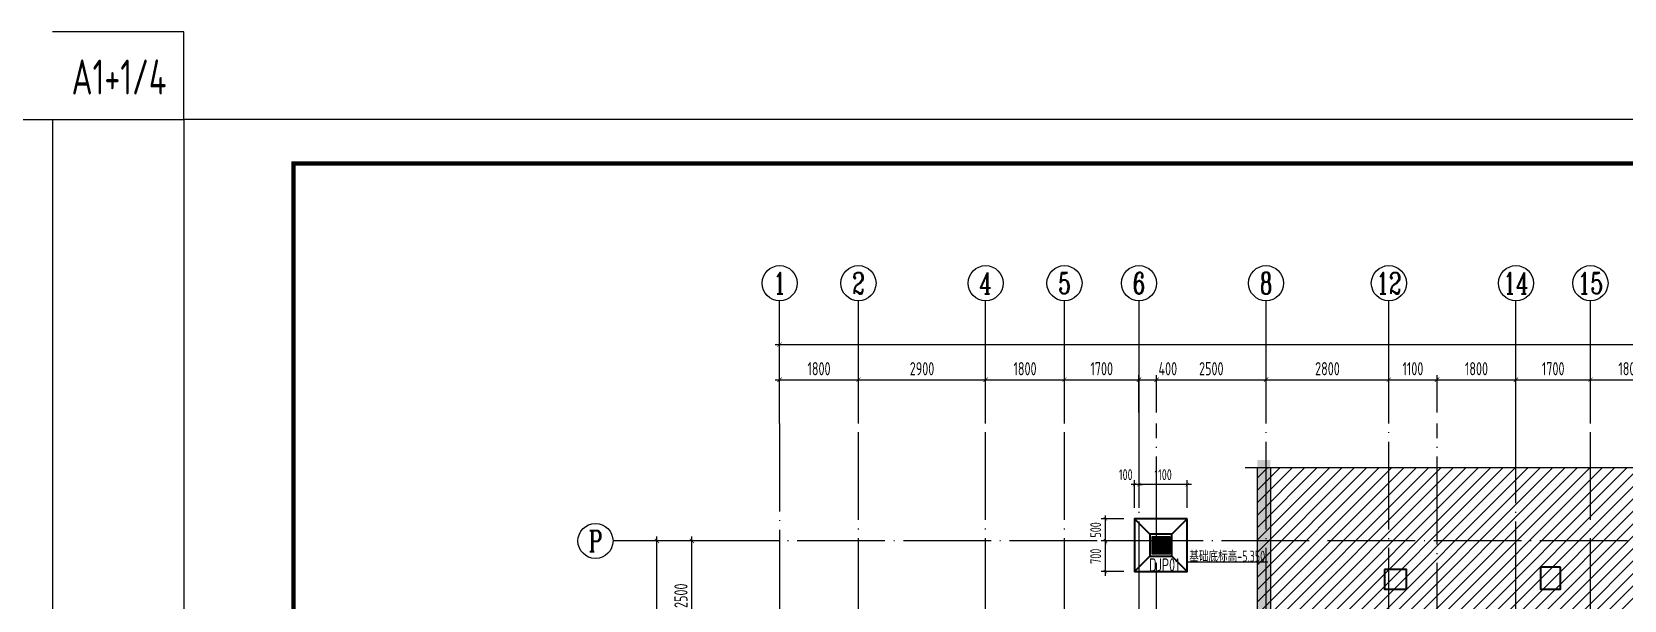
# Model space of a CAD drawing. Extents: x -668857 to 185752, y -270966 to 286822.
# Drawn here: x -447155 to -410827, y 215231 to 228182 of the extents above; entities that cross this region are included whole.
import ezdxf
from ezdxf.enums import TextEntityAlignment as Align

# ---------------------------------------------------------------- set-up
doc = ezdxf.new("R2010")
doc.units = 0
doc.header["$LTSCALE"] = 1000
doc.linetypes.add('DOTE', pattern=[2.42, 2, -0.2, 0.02, -0.2])
doc.layers.get('0').update_dxf_attribs({"linetype": 'CONTINUOUS'})
doc.layers.get('DEFPOINTS').update_dxf_attribs({"linetype": 'CONTINUOUS'})
for name, color, linetype in [('-TK', 7, 'CONTINUOUS'), ('A-AXIS', 1, 'CONTINUOUS'), ('A-DOTE', 10, 'DOTE'), ('AXIS_NUM', 7, 'CONTINUOUS'), ('C-SHET-TTLB', 11, 'CONTINUOUS'), ('DIM_ELEV', 3, 'CONTINUOUS'), ('S-0-MODIFY', 201, 'CONTINUOUS'), ('S-B板填充', 251, 'CONTINUOUS'), ('S-B表格', 2, 'CONTINUOUS'), ('S-C承台实线', 2, 'CONTINUOUS'), ('S-J基础底板标注', 3, 'CONTINUOUS'), ('S-Q墙实线', 6, 'CONTINUOUS'), ('S-Y一般标注', 3, 'CONTINUOUS'), ('S-Z柱实线', 6, 'CONTINUOUS'), ('THIN', 7, 'CONTINUOUS'), ('底图$0$PUB_HATCH', 252, 'CONTINUOUS')]:
    doc.layers.add(name, color=color, linetype=linetype)
doc.layers.add('PUB_HATCH', color=8, linetype='CONTINUOUS', lineweight=9)
doc.layers.add('独基集中标注', color=7, linetype='CONTINUOUS', lineweight=18)
doc.styles.add('TSSD_Axis', font='complex.shx', dxfattribs={"width": 0.7, "bigfont": 'hztxt.shx'})
doc.styles.add('TSSD_DIMENSION', font='Tssdeng.shx', dxfattribs={"width": 0.7, "bigfont": 'tssdchn.shx'})
doc.styles.add('TSSD_REIN', font='tssdeng.shx', dxfattribs={"width": 0.7, "height": 300, "bigfont": 'tssdchn.shx'})
doc.styles.add('样式 1', font='yjkeng.shx', dxfattribs={"width": 0.7, "height": 250, "bigfont": 'yjkchn.shx'})
doc.dimstyles.new('TSSD_100_100', dxfattribs={"dimtxt": 300, "dimasz": 100, "dimexe": 100, "dimexo": 250, "dimgap": 100, "dimtad": 1, "dimdec": 0, "dimzin": 0, "dimdsep": 46, "dimtxsty": 'TSSD_DIMENSION', "dimblk": 'ARCHTICK', "dimcen": 0, "dimdle": 100, "dimclrt": 7, "dimadec": 0, "dimazin": 0, "dimtfac": 1, "dimtdec": 0, "dimtix": 1, "dimtmove": 2, "dimatfit": 3, "dimldrblk": 'ARCHTICK', "dimfxl": 1, "dimtolj": 1, "dimtzin": 0, "dimarcsym": 0})
doc.dimstyles.new('TSSD_100_100$0', dxfattribs={"dimtxt": 300, "dimasz": 80, "dimexe": 100, "dimexo": 250, "dimgap": 100, "dimtad": 1, "dimdec": 0, "dimzin": 0, "dimdsep": 46, "dimtxsty": 'TSSD_DIMENSION', "dimblk": 'ARCHTICK', "dimcen": 0, "dimdle": 100, "dimclrd": 3, "dimclre": 3, "dimclrt": 7, "dimadec": 0, "dimazin": 0, "dimtfac": 1, "dimtdec": 0, "dimtix": 1, "dimtmove": 2, "dimatfit": 3, "dimldrblk": 'ARCHTICK', "dimfxl": 1, "dimtolj": 1, "dimtzin": 0, "dimarcsym": 0})

# ---------------------------------------------------------------- blocks, each defined once
blk = doc.blocks.new('A$C028C60F5')
at = {"color": 6}
blk.add_lwpolyline([(400, 0), (0, 0), (0, -400), (400, -400)], close=True, dxfattribs=at)
at = {"layer": 'PUB_HATCH'}
blk.add_solid([(0, -400), (400, -400), (0, 0), (400, 0)], dxfattribs=at)
blk = doc.blocks.new('A1')
blk.add_lwpolyline([(0, 59400), (0, 0), (84100, 0), (84100, 59400)], close=True)
at = {"const_width": 100}
blk.add_lwpolyline([(2500, 58400), (2500, 1000), (83100, 1000), (83100, 58400)], close=True, dxfattribs=at)
blk = doc.blocks.new('ts_axno')
at = {"color": 0, "linetype": 'ByBlock', "lineweight": -2}
blk.add_circle((0, 0), 0.5, dxfattribs=at)
at = {"color": 0, "linetype": 'ByBlock', "lineweight": -2, "style": 'TSSD_Axis', "width": 0.7}
blk.add_attdef('A', text='', height=0.6, dxfattribs=at).set_placement((0, 0), align=Align.MIDDLE_CENTER)
blk = doc.blocks.new('_ArchTick')
at = {"color": 0, "linetype": 'ByBlock', "const_width": 0.15}
blk.add_lwpolyline([(-0.5, -0.5), (0.5, 0.5)], dxfattribs=at)
blk = doc.blocks.new('*D829')
at = {"layer": 'DEFPOINTS', "color": 0, "transparency": 16777216}
for p in [(-219974, 330468), (-221774, 329468), (-219974, 329468)]:
    blk.add_point(p, dxfattribs=at)
at = {"layer": 'S-Y一般标注', "color": 0, "lineweight": -2, "transparency": 16777216}
for p, q in [((-221874, 330468), (-219874, 330468)), ((-221774, 329718), (-221774, 330568)), ((-219974, 329718), (-219974, 330568))]:
    blk.add_line(p, q, dxfattribs=at)
at = {"layer": 'S-Y一般标注', "color": 0, "lineweight": -2, "transparency": 16777216, "xscale": 100, "yscale": 100, "zscale": 100, "rotation": 180}
blk.add_blockref('_ArchTick', (-221774, 330468), dxfattribs=at)
at = {"layer": 'S-Y一般标注', "color": 0, "lineweight": -2, "transparency": 16777216, "xscale": 100, "yscale": 100, "zscale": 100}
blk.add_blockref('_ArchTick', (-219974, 330468), dxfattribs=at)
at = {"layer": 'S-Y一般标注', "color": 7, "transparency": 16777216, "insert": (-220874, 330718), "char_height": 300, "attachment_point": 5, "style": 'TSSD_DIMENSION'}
blk.add_mtext('\\A1;1800', dxfattribs=at)
blk = doc.blocks.new('*D830')
at = {"layer": 'DEFPOINTS', "color": 0, "transparency": 16777216}
for p in [(-217074, 330468), (-219974, 329468), (-217074, 329468)]:
    blk.add_point(p, dxfattribs=at)
at = {"layer": 'S-Y一般标注', "color": 0, "lineweight": -2, "transparency": 16777216}
for p, q in [((-220074, 330468), (-216974, 330468)), ((-219974, 329718), (-219974, 330568)), ((-217074, 329718), (-217074, 330568))]:
    blk.add_line(p, q, dxfattribs=at)
at = {"layer": 'S-Y一般标注', "color": 0, "lineweight": -2, "transparency": 16777216, "xscale": 100, "yscale": 100, "zscale": 100, "rotation": 180}
blk.add_blockref('_ArchTick', (-219974, 330468), dxfattribs=at)
at = {"layer": 'S-Y一般标注', "color": 0, "lineweight": -2, "transparency": 16777216, "xscale": 100, "yscale": 100, "zscale": 100}
blk.add_blockref('_ArchTick', (-217074, 330468), dxfattribs=at)
at = {"layer": 'S-Y一般标注', "color": 7, "transparency": 16777216, "insert": (-218524, 330718), "char_height": 300, "attachment_point": 5, "style": 'TSSD_DIMENSION'}
blk.add_mtext('\\A1;2900', dxfattribs=at)
blk = doc.blocks.new('*D831')
at = {"layer": 'DEFPOINTS', "color": 0, "transparency": 16777216}
for p in [(-215274, 330468), (-217074, 329468), (-215274, 329468)]:
    blk.add_point(p, dxfattribs=at)
at = {"layer": 'S-Y一般标注', "color": 0, "lineweight": -2, "transparency": 16777216}
for p, q in [((-217174, 330468), (-215174, 330468)), ((-217074, 329718), (-217074, 330568)), ((-215274, 329718), (-215274, 330568))]:
    blk.add_line(p, q, dxfattribs=at)
at = {"layer": 'S-Y一般标注', "color": 0, "lineweight": -2, "transparency": 16777216, "xscale": 100, "yscale": 100, "zscale": 100, "rotation": 180}
blk.add_blockref('_ArchTick', (-217074, 330468), dxfattribs=at)
at = {"layer": 'S-Y一般标注', "color": 0, "lineweight": -2, "transparency": 16777216, "xscale": 100, "yscale": 100, "zscale": 100}
blk.add_blockref('_ArchTick', (-215274, 330468), dxfattribs=at)
at = {"layer": 'S-Y一般标注', "color": 7, "transparency": 16777216, "insert": (-216174, 330718), "char_height": 300, "attachment_point": 5, "style": 'TSSD_DIMENSION'}
blk.add_mtext('\\A1;1800', dxfattribs=at)
blk = doc.blocks.new('*D832')
at = {"layer": 'DEFPOINTS', "color": 0, "transparency": 16777216}
for p in [(-213574, 330468), (-215274, 329468), (-213574, 329468)]:
    blk.add_point(p, dxfattribs=at)
at = {"layer": 'S-Y一般标注', "color": 0, "lineweight": -2, "transparency": 16777216}
for p, q in [((-215374, 330468), (-213474, 330468)), ((-215274, 329718), (-215274, 330568)), ((-213574, 329718), (-213574, 330568))]:
    blk.add_line(p, q, dxfattribs=at)
at = {"layer": 'S-Y一般标注', "color": 0, "lineweight": -2, "transparency": 16777216, "xscale": 100, "yscale": 100, "zscale": 100, "rotation": 180}
blk.add_blockref('_ArchTick', (-215274, 330468), dxfattribs=at)
at = {"layer": 'S-Y一般标注', "color": 0, "lineweight": -2, "transparency": 16777216, "xscale": 100, "yscale": 100, "zscale": 100}
blk.add_blockref('_ArchTick', (-213574, 330468), dxfattribs=at)
at = {"layer": 'S-Y一般标注', "color": 7, "transparency": 16777216, "insert": (-214424, 330718), "char_height": 300, "attachment_point": 5, "style": 'TSSD_DIMENSION'}
blk.add_mtext('\\A1;1700', dxfattribs=at)
blk = doc.blocks.new('*D833')
at = {"layer": 'DEFPOINTS', "color": 0, "transparency": 16777216}
for p in [(-213174, 330468), (-213574, 329468), (-213174, 329468)]:
    blk.add_point(p, dxfattribs=at)
at = {"layer": 'S-Y一般标注', "color": 0, "lineweight": -2, "transparency": 16777216}
for p, q in [((-213674, 330468), (-213074, 330468)), ((-213574, 329718), (-213574, 330568)), ((-213174, 329718), (-213174, 330568))]:
    blk.add_line(p, q, dxfattribs=at)
at = {"layer": 'S-Y一般标注', "color": 0, "lineweight": -2, "transparency": 16777216, "xscale": 100, "yscale": 100, "zscale": 100, "rotation": 180}
blk.add_blockref('_ArchTick', (-213574, 330468), dxfattribs=at)
at = {"layer": 'S-Y一般标注', "color": 0, "lineweight": -2, "transparency": 16777216, "xscale": 100, "yscale": 100, "zscale": 100}
blk.add_blockref('_ArchTick', (-213174, 330468), dxfattribs=at)
at = {"layer": 'S-Y一般标注', "color": 7, "transparency": 16777216, "insert": (-212916, 330718), "char_height": 300, "attachment_point": 5, "style": 'TSSD_DIMENSION'}
blk.add_mtext('\\A1;400', dxfattribs=at)
blk = doc.blocks.new('*D834')
at = {"layer": 'DEFPOINTS', "color": 0, "transparency": 16777216}
for p in [(-207874, 330468), (-210674, 329468), (-207874, 329468)]:
    blk.add_point(p, dxfattribs=at)
at = {"layer": 'S-Y一般标注', "color": 0, "lineweight": -2, "transparency": 16777216}
for p, q in [((-210774, 330468), (-207774, 330468)), ((-210674, 329718), (-210674, 330568)), ((-207874, 329718), (-207874, 330568))]:
    blk.add_line(p, q, dxfattribs=at)
at = {"layer": 'S-Y一般标注', "color": 0, "lineweight": -2, "transparency": 16777216, "xscale": 100, "yscale": 100, "zscale": 100, "rotation": 180}
blk.add_blockref('_ArchTick', (-210674, 330468), dxfattribs=at)
at = {"layer": 'S-Y一般标注', "color": 0, "lineweight": -2, "transparency": 16777216, "xscale": 100, "yscale": 100, "zscale": 100}
blk.add_blockref('_ArchTick', (-207874, 330468), dxfattribs=at)
at = {"layer": 'S-Y一般标注', "color": 7, "transparency": 16777216, "insert": (-209274, 330718), "char_height": 300, "attachment_point": 5, "style": 'TSSD_DIMENSION'}
blk.add_mtext('\\A1;2800', dxfattribs=at)
blk = doc.blocks.new('*D835')
at = {"layer": 'DEFPOINTS', "color": 0, "transparency": 16777216}
for p in [(-206774, 330468), (-207874, 329468), (-206774, 329468)]:
    blk.add_point(p, dxfattribs=at)
at = {"layer": 'S-Y一般标注', "color": 0, "lineweight": -2, "transparency": 16777216}
for p, q in [((-207974, 330468), (-206674, 330468)), ((-207874, 329718), (-207874, 330568)), ((-206774, 329718), (-206774, 330568))]:
    blk.add_line(p, q, dxfattribs=at)
at = {"layer": 'S-Y一般标注', "color": 0, "lineweight": -2, "transparency": 16777216, "xscale": 100, "yscale": 100, "zscale": 100, "rotation": 180}
blk.add_blockref('_ArchTick', (-207874, 330468), dxfattribs=at)
at = {"layer": 'S-Y一般标注', "color": 0, "lineweight": -2, "transparency": 16777216, "xscale": 100, "yscale": 100, "zscale": 100}
blk.add_blockref('_ArchTick', (-206774, 330468), dxfattribs=at)
at = {"layer": 'S-Y一般标注', "color": 7, "transparency": 16777216, "insert": (-207324, 330718), "char_height": 300, "attachment_point": 5, "style": 'TSSD_DIMENSION'}
blk.add_mtext('\\A1;1100', dxfattribs=at)
blk = doc.blocks.new('*D836')
at = {"layer": 'DEFPOINTS', "color": 0, "transparency": 16777216}
for p in [(-203274, 330468), (-204974, 329468), (-203274, 329468)]:
    blk.add_point(p, dxfattribs=at)
at = {"layer": 'S-Y一般标注', "color": 0, "lineweight": -2, "transparency": 16777216}
for p, q in [((-205074, 330468), (-203174, 330468)), ((-204974, 329718), (-204974, 330568)), ((-203274, 329718), (-203274, 330568))]:
    blk.add_line(p, q, dxfattribs=at)
at = {"layer": 'S-Y一般标注', "color": 0, "lineweight": -2, "transparency": 16777216, "xscale": 100, "yscale": 100, "zscale": 100, "rotation": 180}
blk.add_blockref('_ArchTick', (-204974, 330468), dxfattribs=at)
at = {"layer": 'S-Y一般标注', "color": 0, "lineweight": -2, "transparency": 16777216, "xscale": 100, "yscale": 100, "zscale": 100}
blk.add_blockref('_ArchTick', (-203274, 330468), dxfattribs=at)
at = {"layer": 'S-Y一般标注', "color": 7, "transparency": 16777216, "insert": (-204124, 330718), "char_height": 300, "attachment_point": 5, "style": 'TSSD_DIMENSION'}
blk.add_mtext('\\A1;1700', dxfattribs=at)
blk = doc.blocks.new('*D837')
at = {"layer": 'DEFPOINTS', "color": 0, "transparency": 16777216}
for p in [(-201474, 330468), (-203274, 329468), (-201474, 329468)]:
    blk.add_point(p, dxfattribs=at)
at = {"layer": 'S-Y一般标注', "color": 0, "lineweight": -2, "transparency": 16777216}
for p, q in [((-203374, 330468), (-201374, 330468)), ((-203274, 329718), (-203274, 330568)), ((-201474, 329718), (-201474, 330568))]:
    blk.add_line(p, q, dxfattribs=at)
at = {"layer": 'S-Y一般标注', "color": 0, "lineweight": -2, "transparency": 16777216, "xscale": 100, "yscale": 100, "zscale": 100, "rotation": 180}
blk.add_blockref('_ArchTick', (-203274, 330468), dxfattribs=at)
at = {"layer": 'S-Y一般标注', "color": 0, "lineweight": -2, "transparency": 16777216, "xscale": 100, "yscale": 100, "zscale": 100}
blk.add_blockref('_ArchTick', (-201474, 330468), dxfattribs=at)
at = {"layer": 'S-Y一般标注', "color": 7, "transparency": 16777216, "insert": (-202374, 330718), "char_height": 300, "attachment_point": 5, "style": 'TSSD_DIMENSION'}
blk.add_mtext('\\A1;1800', dxfattribs=at)
blk = doc.blocks.new('*D851')
at = {"layer": 'DEFPOINTS', "color": 0, "transparency": 16777216}
for p in [(-171774, 331268), (-221774, 329468), (-171774, 329468)]:
    blk.add_point(p, dxfattribs=at)
at = {"layer": 'S-Y一般标注', "color": 0, "lineweight": -2, "transparency": 16777216}
for p, q in [((-221774, 329718), (-221774, 331368)), ((-171774, 329718), (-171774, 331368)), ((-221874, 331268), (-171674, 331268))]:
    blk.add_line(p, q, dxfattribs=at)
at = {"layer": 'S-Y一般标注', "color": 0, "lineweight": -2, "transparency": 16777216, "xscale": 100, "yscale": 100, "zscale": 100, "rotation": 180}
blk.add_blockref('_ArchTick', (-221774, 331268), dxfattribs=at)
at = {"layer": 'S-Y一般标注', "color": 0, "lineweight": -2, "transparency": 16777216, "xscale": 100, "yscale": 100, "zscale": 100}
blk.add_blockref('_ArchTick', (-171774, 331268), dxfattribs=at)
at = {"layer": 'S-Y一般标注', "color": 7, "transparency": 16777216, "insert": (-196774, 331518), "char_height": 300, "attachment_point": 5, "style": 'TSSD_DIMENSION'}
blk.add_mtext('\\A1;50000', dxfattribs=at)
blk = doc.blocks.new('*D858')
at = {"layer": 'DEFPOINTS', "color": 0, "transparency": 16777216}
for p in [(-224574, 326794), (-222774, 326794), (-222774, 311294)]:
    blk.add_point(p, dxfattribs=at)
at = {"layer": 'S-Y一般标注', "color": 0, "lineweight": -2, "transparency": 16777216}
for p, q in [((-223024, 326794), (-224674, 326794)), ((-224574, 311194), (-224574, 326894)), ((-223024, 311294), (-224674, 311294))]:
    blk.add_line(p, q, dxfattribs=at)
at = {"layer": 'S-Y一般标注', "color": 0, "lineweight": -2, "transparency": 16777216, "xscale": 100, "yscale": 100, "zscale": 100}
for p, rotation in [((-224574, 326794), 90), ((-224574, 311294), 270)]:
    blk.add_blockref('_ArchTick', p, dxfattribs=dict(at, rotation=rotation))
at = {"layer": 'S-Y一般标注', "color": 7, "transparency": 16777216, "insert": (-224824, 319044), "char_height": 300, "attachment_point": 5, "rotation": 90, "style": 'TSSD_DIMENSION'}
blk.add_mtext('\\A1;15500', dxfattribs=at)
blk = doc.blocks.new('*D861')
at = {"layer": 'DEFPOINTS', "color": 0, "transparency": 16777216}
for p in [(-223774, 326794), (-222774, 326794), (-222774, 324294)]:
    blk.add_point(p, dxfattribs=at)
at = {"layer": 'S-Y一般标注', "color": 0, "lineweight": -2, "transparency": 16777216}
for p, q in [((-223024, 326794), (-223874, 326794)), ((-223774, 324194), (-223774, 326894)), ((-223024, 324294), (-223874, 324294))]:
    blk.add_line(p, q, dxfattribs=at)
at = {"layer": 'S-Y一般标注', "color": 0, "lineweight": -2, "transparency": 16777216, "xscale": 100, "yscale": 100, "zscale": 100}
for p, rotation in [((-223774, 326794), 90), ((-223774, 324294), 270)]:
    blk.add_blockref('_ArchTick', p, dxfattribs=dict(at, rotation=rotation))
at = {"layer": 'S-Y一般标注', "color": 7, "transparency": 16777216, "insert": (-224024, 325544), "char_height": 300, "attachment_point": 5, "rotation": 90, "style": 'TSSD_DIMENSION'}
blk.add_mtext('\\A1;2500', dxfattribs=at)
blk = doc.blocks.new('*D864')
at = {"layer": 'DEFPOINTS', "color": 0, "transparency": 16777216}
for p in [(-210674, 330468), (-213174, 329468), (-210674, 329468)]:
    blk.add_point(p, dxfattribs=at)
at = {"layer": 'S-Y一般标注', "color": 0, "lineweight": -2, "transparency": 16777216}
for p, q in [((-213274, 330468), (-210574, 330468)), ((-213174, 329718), (-213174, 330568)), ((-210674, 329718), (-210674, 330568))]:
    blk.add_line(p, q, dxfattribs=at)
at = {"layer": 'S-Y一般标注', "color": 0, "lineweight": -2, "transparency": 16777216, "xscale": 100, "yscale": 100, "zscale": 100, "rotation": 180}
blk.add_blockref('_ArchTick', (-213174, 330468), dxfattribs=at)
at = {"layer": 'S-Y一般标注', "color": 0, "lineweight": -2, "transparency": 16777216, "xscale": 100, "yscale": 100, "zscale": 100}
blk.add_blockref('_ArchTick', (-210674, 330468), dxfattribs=at)
at = {"layer": 'S-Y一般标注', "color": 7, "transparency": 16777216, "insert": (-211924, 330718), "char_height": 300, "attachment_point": 5, "style": 'TSSD_DIMENSION'}
blk.add_mtext('\\A1;2500', dxfattribs=at)
blk = doc.blocks.new('*D865')
at = {"layer": 'DEFPOINTS', "color": 0, "transparency": 16777216}
for p in [(-204974, 330468), (-206774, 329468), (-204974, 329468)]:
    blk.add_point(p, dxfattribs=at)
at = {"layer": 'S-Y一般标注', "color": 0, "lineweight": -2, "transparency": 16777216}
for p, q in [((-206874, 330468), (-204874, 330468)), ((-206774, 329718), (-206774, 330568)), ((-204974, 329718), (-204974, 330568))]:
    blk.add_line(p, q, dxfattribs=at)
at = {"layer": 'S-Y一般标注', "color": 0, "lineweight": -2, "transparency": 16777216, "xscale": 100, "yscale": 100, "zscale": 100, "rotation": 180}
blk.add_blockref('_ArchTick', (-206774, 330468), dxfattribs=at)
at = {"layer": 'S-Y一般标注', "color": 0, "lineweight": -2, "transparency": 16777216, "xscale": 100, "yscale": 100, "zscale": 100}
blk.add_blockref('_ArchTick', (-204974, 330468), dxfattribs=at)
at = {"layer": 'S-Y一般标注', "color": 7, "transparency": 16777216, "insert": (-205874, 330718), "char_height": 300, "attachment_point": 5, "style": 'TSSD_DIMENSION'}
blk.add_mtext('\\A1;1800', dxfattribs=at)
blk = doc.blocks.new('*D1085')
at = {"layer": 'DEFPOINTS', "color": 0, "transparency": 16777216}
for p in [(-422659, 217081), (-421995, 217081), (-421995, 216581)]:
    blk.add_point(p, dxfattribs=at)
at = {"layer": 'S-J基础底板标注', "color": 3, "lineweight": -2, "transparency": 16777216}
for p, q in [((-422245, 217081), (-422759, 217081)), ((-422659, 217081), (-422659, 217161)), ((-422659, 216581), (-422659, 217081)), ((-422245, 216581), (-422759, 216581)), ((-422659, 216581), (-422659, 216501))]:
    blk.add_line(p, q, dxfattribs=at)
at = {"layer": 'S-J基础底板标注', "color": 3, "lineweight": -2, "transparency": 16777216, "xscale": 80, "yscale": 80, "zscale": 80}
for p, rotation in [((-422659, 217081), 269.9996013176422), ((-422659, 216581), 89.99960131764223)]:
    blk.add_blockref('_ArchTick', p, dxfattribs=dict(at, rotation=rotation))
at = {"layer": 'S-J基础底板标注', "color": 7, "transparency": 16777216, "insert": (-422884, 216831), "char_height": 250, "attachment_point": 5, "rotation": 89.9996, "style": 'TSSD_DIMENSION'}
blk.add_mtext('\\A1;500', dxfattribs=at)
blk = doc.blocks.new('*D1086')
at = {"layer": 'DEFPOINTS', "color": 0, "transparency": 16777216}
for p in [(-421995, 217865), (-421995, 217081), (-421895, 217081)]:
    blk.add_point(p, dxfattribs=at)
at = {"layer": 'S-J基础底板标注', "color": 3, "lineweight": -2, "transparency": 16777216}
for p, q in [((-421995, 217865), (-422075, 217865)), ((-421995, 217331), (-421995, 217965)), ((-421895, 217865), (-421995, 217865)), ((-421895, 217331), (-421895, 217965)), ((-421895, 217865), (-421815, 217865))]:
    blk.add_line(p, q, dxfattribs=at)
at = {"layer": 'S-J基础底板标注', "color": 3, "lineweight": -2, "transparency": 16777216, "xscale": 80, "yscale": 80, "zscale": 80}
for p, rotation in [((-421995, 217865), 359.9999999999666), ((-421895, 217865), 179.9999999999666)]:
    blk.add_blockref('_ArchTick', p, dxfattribs=dict(at, rotation=rotation))
at = {"layer": 'S-J基础底板标注', "color": 7, "transparency": 16777216, "insert": (-422197, 218090), "char_height": 250, "attachment_point": 5, "style": 'TSSD_DIMENSION'}
blk.add_mtext('\\A1;100', dxfattribs=at)
blk = doc.blocks.new('*D1087')
at = {"layer": 'DEFPOINTS', "color": 0, "transparency": 16777216}
for p in [(-421895, 217865), (-421895, 217081), (-420795, 217081)]:
    blk.add_point(p, dxfattribs=at)
at = {"layer": 'S-J基础底板标注', "color": 3, "lineweight": -2, "transparency": 16777216}
for p, q in [((-420695, 217865), (-421995, 217865)), ((-421895, 217331), (-421895, 217965)), ((-420795, 217331), (-420795, 217965))]:
    blk.add_line(p, q, dxfattribs=at)
at = {"layer": 'S-J基础底板标注', "color": 3, "lineweight": -2, "transparency": 16777216, "xscale": 80, "yscale": 80, "zscale": 80}
for p, rotation in [((-421895, 217865), 180.000000000003), ((-420795, 217865), 3.037570195374428e-12)]:
    blk.add_blockref('_ArchTick', p, dxfattribs=dict(at, rotation=rotation))
at = {"layer": 'S-J基础底板标注', "color": 7, "transparency": 16777216, "insert": (-421345, 218090), "char_height": 250, "attachment_point": 5, "style": 'TSSD_DIMENSION'}
blk.add_mtext('\\A1;1100', dxfattribs=at)
blk = doc.blocks.new('*D1088')
at = {"layer": 'DEFPOINTS', "color": 0, "transparency": 16777216}
for p in [(-422659, 216581), (-421995, 216581), (-421995, 215881)]:
    blk.add_point(p, dxfattribs=at)
at = {"layer": 'S-J基础底板标注', "color": 3, "lineweight": -2, "transparency": 16777216}
for p, q in [((-422245, 216581), (-422759, 216581)), ((-422659, 215781), (-422659, 216681)), ((-422245, 215881), (-422759, 215881))]:
    blk.add_line(p, q, dxfattribs=at)
at = {"layer": 'S-J基础底板标注', "color": 3, "lineweight": -2, "transparency": 16777216, "xscale": 80, "yscale": 80, "zscale": 80}
for p, rotation in [((-422659, 216581), 89.99960131762771), ((-422659, 215881), 269.9996013176277)]:
    blk.add_blockref('_ArchTick', p, dxfattribs=dict(at, rotation=rotation))
at = {"layer": 'S-J基础底板标注', "color": 7, "transparency": 16777216, "insert": (-422884, 216231), "char_height": 250, "attachment_point": 5, "rotation": 89.9996, "style": 'TSSD_DIMENSION'}
blk.add_mtext('\\A1;700', dxfattribs=at)
blk = doc.blocks.new('20210825.01395608')
at = {"layer": 'A-AXIS'}
for p, q in [((83598.7, -233739.7), (83598.7, -230939.7)), ((85398.7, -233739.7), (85398.7, -230939.7)), ((88298.7, -233739.7), (88298.7, -230939.7)), ((90098.7, -233739.7), (90098.7, -230939.7)), ((91798.7, -233739.7), (91798.7, -230939.7)), ((94698.7, -233739.7), (94698.7, -230939.7)), ((97498.7, -233739.7), (97498.7, -230939.7)), ((100398.7, -233739.7), (100398.7, -230939.7)), ((102098.7, -233739.7), (102098.7, -230939.7)), ((82598.7, -236413.2), (79798.7, -236413.2))]:
    blk.add_line(p, q, dxfattribs=at)
at = {"layer": 'A-DOTE'}
for p, q in [((83598.7, -233739.7), (83598.7, -255388.1)), ((85398.7, -245613.2), (85398.7, -233739.7)), ((88298.7, -245613.2), (88298.7, -233739.7)), ((90098.7, -245613.2), (90098.7, -233739.7)), ((91798.7, -242813.2), (91798.7, -233739.7)), ((92198.7, -238913.2), (92198.7, -233739.7)), ((94698.7, -243413), (94698.7, -233739.7)), ((97498.7, -243413), (97498.7, -233739.7)), ((98598.7, -238913.2), (98598.7, -233739.7)), ((100398.7, -242813.2), (100398.7, -233739.7)), ((102098.7, -245613.2), (102098.7, -233739.7)), ((136822.6, -236413.2), (82598.7, -236413.2))]:
    blk.add_line(p, q, dxfattribs=at)
at = {"layer": 'A-AXIS'}
ref = blk.add_blockref('ts_axno', (83598.7, -230539.7), dxfattribs=dict(at, xscale=800, yscale=800, zscale=800))
ref.add_attrib('1', '1', dxfattribs={"layer": 'AXIS_NUM', "height": 480, "style": 'TSSD_Axis', "width": 0.7}).set_placement((83598.7, -230539.7), align=Align.MIDDLE_CENTER)
ref = blk.add_blockref('ts_axno', (85398.7, -230539.7), dxfattribs=dict(at, xscale=800, yscale=800, zscale=800))
ref.add_attrib('2', '2', dxfattribs={"layer": 'AXIS_NUM', "height": 480, "style": 'TSSD_Axis', "width": 0.7}).set_placement((85398.7, -230539.7), align=Align.MIDDLE_CENTER)
ref = blk.add_blockref('ts_axno', (88298.7, -230539.7), dxfattribs=dict(at, xscale=800, yscale=800, zscale=800))
ref.add_attrib('3', '4', dxfattribs={"layer": 'AXIS_NUM', "height": 480, "style": 'TSSD_Axis', "width": 0.7}).set_placement((88298.7, -230539.7), align=Align.MIDDLE_CENTER)
ref = blk.add_blockref('ts_axno', (90098.7, -230539.7), dxfattribs=dict(at, xscale=800, yscale=800, zscale=800))
ref.add_attrib('4', '5', dxfattribs={"layer": 'AXIS_NUM', "height": 480, "style": 'TSSD_Axis', "width": 0.7}).set_placement((90098.7, -230539.7), align=Align.MIDDLE_CENTER)
ref = blk.add_blockref('ts_axno', (91798.7, -230539.7), dxfattribs=dict(at, xscale=800, yscale=800, zscale=800))
ref.add_attrib('5', '6', dxfattribs={"layer": 'AXIS_NUM', "height": 480, "style": 'TSSD_Axis', "width": 0.7}).set_placement((91798.7, -230539.7), align=Align.MIDDLE_CENTER)
ref = blk.add_blockref('ts_axno', (94698.7, -230539.7), dxfattribs=dict(at, xscale=800, yscale=800, zscale=800))
ref.add_attrib('6', '8', dxfattribs={"layer": 'AXIS_NUM', "height": 480, "style": 'TSSD_Axis', "width": 0.7}).set_placement((94698.7, -230539.7), align=Align.MIDDLE_CENTER)
ref = blk.add_blockref('ts_axno', (97498.7, -230539.7), dxfattribs=dict(at, xscale=800, yscale=800, zscale=800))
ref.add_attrib('7', '12', dxfattribs={"layer": 'AXIS_NUM', "height": 480, "style": 'TSSD_Axis', "width": 0.7}).set_placement((97498.7, -230539.7), align=Align.MIDDLE_CENTER)
ref = blk.add_blockref('ts_axno', (100398.7, -230539.7), dxfattribs=dict(at, xscale=800, yscale=800, zscale=800))
ref.add_attrib('8', '14', dxfattribs={"layer": 'AXIS_NUM', "height": 480, "style": 'TSSD_Axis', "width": 0.7}).set_placement((100398.7, -230539.7), align=Align.MIDDLE_CENTER)
ref = blk.add_blockref('ts_axno', (102098.7, -230539.7), dxfattribs=dict(at, xscale=800, yscale=800, zscale=800))
ref.add_attrib('9', '15', dxfattribs={"layer": 'AXIS_NUM', "height": 480, "style": 'TSSD_Axis', "width": 0.7}).set_placement((102098.7, -230539.7), align=Align.MIDDLE_CENTER)
ref = blk.add_blockref('ts_axno', (79398.7, -236413.2), dxfattribs=dict(at, xscale=800, yscale=800, zscale=800))
ref.add_attrib('G', 'P', dxfattribs={"layer": 'AXIS_NUM', "height": 480, "style": 'TSSD_Axis', "width": 0.7}).set_placement((79398.7, -236413.2), align=Align.MIDDLE_CENTER)
at = {"layer": 'S-Y一般标注'}
for base, p1, p2, picture, middle in [((133598.7, -231939.7), (83598.7, -233739.7), (133598.7, -233739.7), '*D851', (108598.7, -231689.7)), ((85398.7, -232739.7), (83598.7, -233739.7), (85398.7, -233739.7), '*D829', (84498.7, -232489.7)), ((88298.7, -232739.7), (85398.7, -233739.7), (88298.7, -233739.7), '*D830', (86848.7, -232489.7)), ((90098.7, -232739.7), (88298.7, -233739.7), (90098.7, -233739.7), '*D831', (89198.7, -232489.7)), ((91798.7, -232739.7), (90098.7, -233739.7), (91798.7, -233739.7), '*D832', (90948.7, -232489.7)), ((94698.7, -232739.7), (92198.7, -233739.7), (94698.7, -233739.7), '*D864', (93448.7, -232489.7)), ((97498.7, -232739.7), (94698.7, -233739.7), (97498.7, -233739.7), '*D834', (96098.7, -232489.7)), ((98598.7, -232739.7), (97498.7, -233739.7), (98598.7, -233739.7), '*D835', (98048.7, -232489.7)), ((100398.7, -232739.7), (98598.7, -233739.7), (100398.7, -233739.7), '*D865', (99498.7, -232489.7)), ((102098.7, -232739.7), (100398.7, -233739.7), (102098.7, -233739.7), '*D836', (101248.7, -232489.7)), ((103898.7, -232739.7), (102098.7, -233739.7), (103898.7, -233739.7), '*D837', (102998.7, -232489.7))]:
    dim = blk.add_linear_dim(base=base, p1=p1, p2=p2, dimstyle='TSSD_100_100', dxfattribs=at)
    dim.commit()
    dim.dimension.update_dxf_attribs({"geometry": picture, "text_midpoint": middle, "insert": (305372.3, -563207.3)})
dim = blk.add_linear_dim(base=(92198.7, -232739.7), p1=(91798.7, -233739.7), p2=(92198.7, -233739.7), dimstyle='TSSD_100_100', dxfattribs=at)
dim.commit()
dim.dimension.update_dxf_attribs({"geometry": '*D833', "text_midpoint": (92456.8, -232489.7), "dimtype": 128, "insert": (305372.3, -563207.3)})
for base, p1, picture, middle in [((80798.7, -236413.2), (82598.7, -251913.2), '*D858', (80548.7, -244163.2)), ((81598.7, -236413.2), (82598.7, -238913.2), '*D861', (81348.7, -237663.2))]:
    dim = blk.add_linear_dim(base=base, p1=p1, p2=(82598.7, -236413.2), angle=90, dimstyle='TSSD_100_100', dxfattribs=at)
    dim.commit()
    dim.dimension.update_dxf_attribs({"geometry": picture, "text_midpoint": middle, "insert": (305372.3, -563207.3)})

msp = doc.modelspace()

# ---------------------------------------------------------------- hatches: boundary and pattern name
at = {"layer": 'S-B板填充'}
h = msp.add_hatch(dxfattribs=at)
h.set_pattern_fill('METAL', color=252, scale=50, style=0)
h.set_pattern_definition([(45, (-318558.26, -50454.05), (-141.42136, 141.42136), [])])
h.paths.add_polyline_path([(-377871.55, 210280.89), (-377871.55, 218254.45), (-419195.46, 218254.45), (-419195.46, 212780.89), (-416095.46, 212780.89), (-416095.46, 212780.89), (-412495.46, 212780.89), (-412495.46, 211380.88), (-411743.74, 211380.89), (-411695.46, 211380.89), (-398495.46, 211380.88), (-398495.46, 211380.89), (-397695.47, 211380.89), (-397695.47, 212780.89), (-393995.46, 212780.89), (-393995.46, 213680.89), (-393995.46, 213680.89), (-393995.46, 212780.89), (-390295.46, 212780.89), (-390295.46, 212780.89), (-388195.46, 212780.89), (-388195.46, 212780.89), (-386695.46, 212780.89), (-386695.46, 212780.89), (-378995.46, 212780.89), (-378995.46, 203280.89), (-378995.48, 203280.89), (-378995.48, 200179.4), (-389295.46, 200182.4), (-389295.46, 200180.9), (-395895.46, 200180.9), (-395895.43, 200180.9), (-414295.43, 200180.9), (-414295.46, 200180.9), (-420895.46, 200180.9), (-420895.46, 200180.9), (-429995.46, 200180.9), (-429995.46, 198606.02), (-426132.84, 198606.02), (-409632.84, 198606.02), (-409632.84, 198606.02), (-377873.86, 198606.02)])
at = {"layer": '底图$0$PUB_HATCH', "linetype": 'ByBlock'}
h = msp.add_hatch(dxfattribs=at)
h.set_pattern_fill('钢筋混凝土', color=8, scale=50)
h.set_pattern_definition([(45, (-1326633.1, 465456.46), (-88.388348, 88.388348), []), (50, (-1326633.1, 465456.46), (358.63009, -31.37607), [37.5, -412.5]), (355, (-1326633.1, 465456.46), (-69.37567, 376.09607), [30, -330]), (100.4514, (-1326603.2, 465453.85), (289.25469, 344.71977), [31.8701, -350.57106]), (46.1842, (-1326633.1, 465556.46), (533.62052, -82.7595), [56.25, -618.75]), (96.6356, (-1326588.63, 465549.57), (467.33135, 487.05894), [47.80514, -525.8565]), (351.1842, (-1326633.1, 465556.46), (467.33097, 487.0593), [45, -495]), (21, (-1326583.1, 465531.46), (298.45353, -201.309445), [37.5, -412.5]), (326, (-1326583.1, 465531.46), (121.65767, 362.57502), [30, -330]), (71.4514, (-1326558.23, 465514.7), (420.11131, 161.26525), [31.8701, -350.57106]), (37.5, (-1326633.1, 465456.46), (6.079928, 166.446927), [0, -326, 0, -335, 0, -331.25]), (7.5, (-1326633.1, 465456.46), (131.53477, 197.205856), [0, -191, 0, -318.5, 0, -126.25]), (327.5, (-1326744.6, 465456.46), (266.911218, -11.277436), [0, -125, 0, -390, 0, -517.5]), (317.5, (-1326794.6, 465456.46), (291.593085, 50.05249), [0, -162.5, 0, -259, 0, -367.5])])
h.paths.add_polyline_path([(-430295.46, 212080.89), (-421995.59, 212085.88), (-421995.59, 214285.88), (-419195.59, 214285.88), (-419195.59, 218423.99), (-418895.59, 218423.99), (-418895.59, 213985.88), (-421695.59, 213985.88), (-421695.59, 211785.88), (-429995.46, 211780.89), (-429995.46, 198585.92), (-429995.46, 198590.91), (-429998.04, 198288.59), (-430295.46, 198285.92)])

# ---------------------------------------------------------------- linework, layer by layer
at = {"layer": 'C-SHET-TTLB'}
msp.add_lwpolyline([(-446684.71, 226182.28), (-446684.71, 166782.28), (-551784.71, 166782.28), (-551784.71, 226182.28)], close=True, dxfattribs=at)
at = {"layer": 'DIM_ELEV'}
msp.add_line((-418952.73, 216092.56), (-420795.46, 216092.56), dxfattribs=at)
at = {"layer": 'S-0-MODIFY'}
msp.add_lwpolyline([(-446684.71, 226182.28), (-443684.71, 226182.28), (-443684.71, 228182.28), (-446684.71, 228182.28)], dxfattribs=at)
at = {"layer": 'S-C承台实线', "lineweight": 35}
for p, q in [((-421995.45, 217080.9), (-421645.45, 216730.9)), ((-420795.45, 217080.9), (-421145.45, 216730.9)), ((-421995.45, 215880.9), (-421645.45, 216230.9)), ((-420795.45, 215880.9), (-421145.45, 216230.9))]:
    msp.add_line(p, q, dxfattribs=at)
for points in [[(-420795.45, 217080.9), (-421995.45, 217080.9), (-421995.45, 215880.9), (-420795.45, 215880.9)], [(-421145.45, 216730.9), (-421645.45, 216730.9), (-421645.45, 216230.9), (-421145.45, 216230.9)]]:
    msp.add_lwpolyline(points, close=True, dxfattribs=at)
at = {"layer": 'S-Q墙实线', "linetype": 'ByBlock'}
for points in [[(-430295.46, 198606.02), (-430295.46, 212080.89), (-421995.46, 212080.89), (-421995.46, 214280.89), (-419195.46, 214280.89), (-419195.46, 218254.45)], [(-418895.46, 218254.45), (-418895.46, 213980.89), (-421695.46, 213980.89), (-421695.46, 211780.89), (-429995.46, 211780.89), (-429995.46, 198606.02)]]:
    msp.add_lwpolyline(points, dxfattribs=at)
at = {"layer": 'S-Z柱实线', "color": 2, "lineweight": 35}
for points in [[(-416295.46, 215930.89), (-416295.46, 215480.89), (-415795.46, 215480.89), (-415795.46, 215930.89)], [(-412282.84, 215980.89), (-412732.84, 215980.89), (-412732.84, 215480.89), (-412282.84, 215480.89)]]:
    msp.add_lwpolyline(points, close=True, dxfattribs=at)
at = {"layer": 'THIN'}
msp.add_lwpolyline([(-419475.46, 218254.45), (-399556.65, 218254.45), (-399486.65, 218474.45), (-399366.65, 218034.45), (-399296.65, 218254.45), (-377076.65, 218254.45)], dxfattribs=at)

# ---------------------------------------------------------------- block references
at = {"layer": '-TK'}
msp.add_blockref('A1', (-443684.71, 166782.28), dxfattribs=at)
at = {"layer": 'A-DOTE'}
msp.add_blockref('20210825.01395608', (-513694.16, 452994.14), dxfattribs=at)
at = {"layer": 'S-Z柱实线', "extrusion": (0, 0, -1), "zscale": -1}
msp.add_blockref('A$C028C60F5', (421195.45, 216680.9), dxfattribs=at)

# ---------------------------------------------------------------- texts
at = {"layer": 'S-0-MODIFY', "style": 'TSSD_REIN', "width": 0.7}
msp.add_text('A1+1/4', height=800, dxfattribs=at).set_placement((-444083.82, 226753.74), align=Align.RIGHT)
at = {"layer": 'S-B表格', "style": 'TSSD_REIN', "width": 0.7}
msp.add_text('DJ%%142P%%14301', height=300, dxfattribs=at).set_placement((-421667.81, 215884.37, 0))
at = {"layer": '独基集中标注', "style": '样式 1', "width": 0.7}
msp.add_text('基础底标高-5.350', height=250, dxfattribs=at).set_placement((-420748.65, 216106.9))

# ---------------------------------------------------------------- dimensions: what is measured, and where the dimension line sits
at = {"layer": 'S-J基础底板标注'}
dim = msp.add_linear_dim(base=(-421995.45, 217865.14), p1=(-421895.46, 217080.9), p2=(-421995.45, 217080.9), angle=180, dimstyle='TSSD_100_100$0', override={"dimtxt": 250}, dxfattribs=at)
dim.commit()
dim.dimension.update_dxf_attribs({"geometry": '*D1086', "text_midpoint": (-422197.05, 218090.14), "dimtype": 161})
for p1, p2, distance, picture, middle in [((-420795.45, 217080.9), (-421895.46, 217080.9), -784.24, '*D1087', (-421345.46, 218090.14)), ((-421995.45, 216580.89), (-421995.45, 217080.9), 663.65, '*D1085', (-422884.1, 216830.9)), ((-421995.45, 215880.9), (-421995.45, 216580.89), 663.65, '*D1088', (-422884.11, 216230.9))]:
    dim = msp.add_aligned_dim(p1=p1, p2=p2, distance=distance, dimstyle='TSSD_100_100$0', override={"dimtxt": 250}, dxfattribs=at)
    dim.commit()
    dim.dimension.update_dxf_attribs({"geometry": picture, "text_midpoint": middle})

doc.saveas('drawing.dxf')
